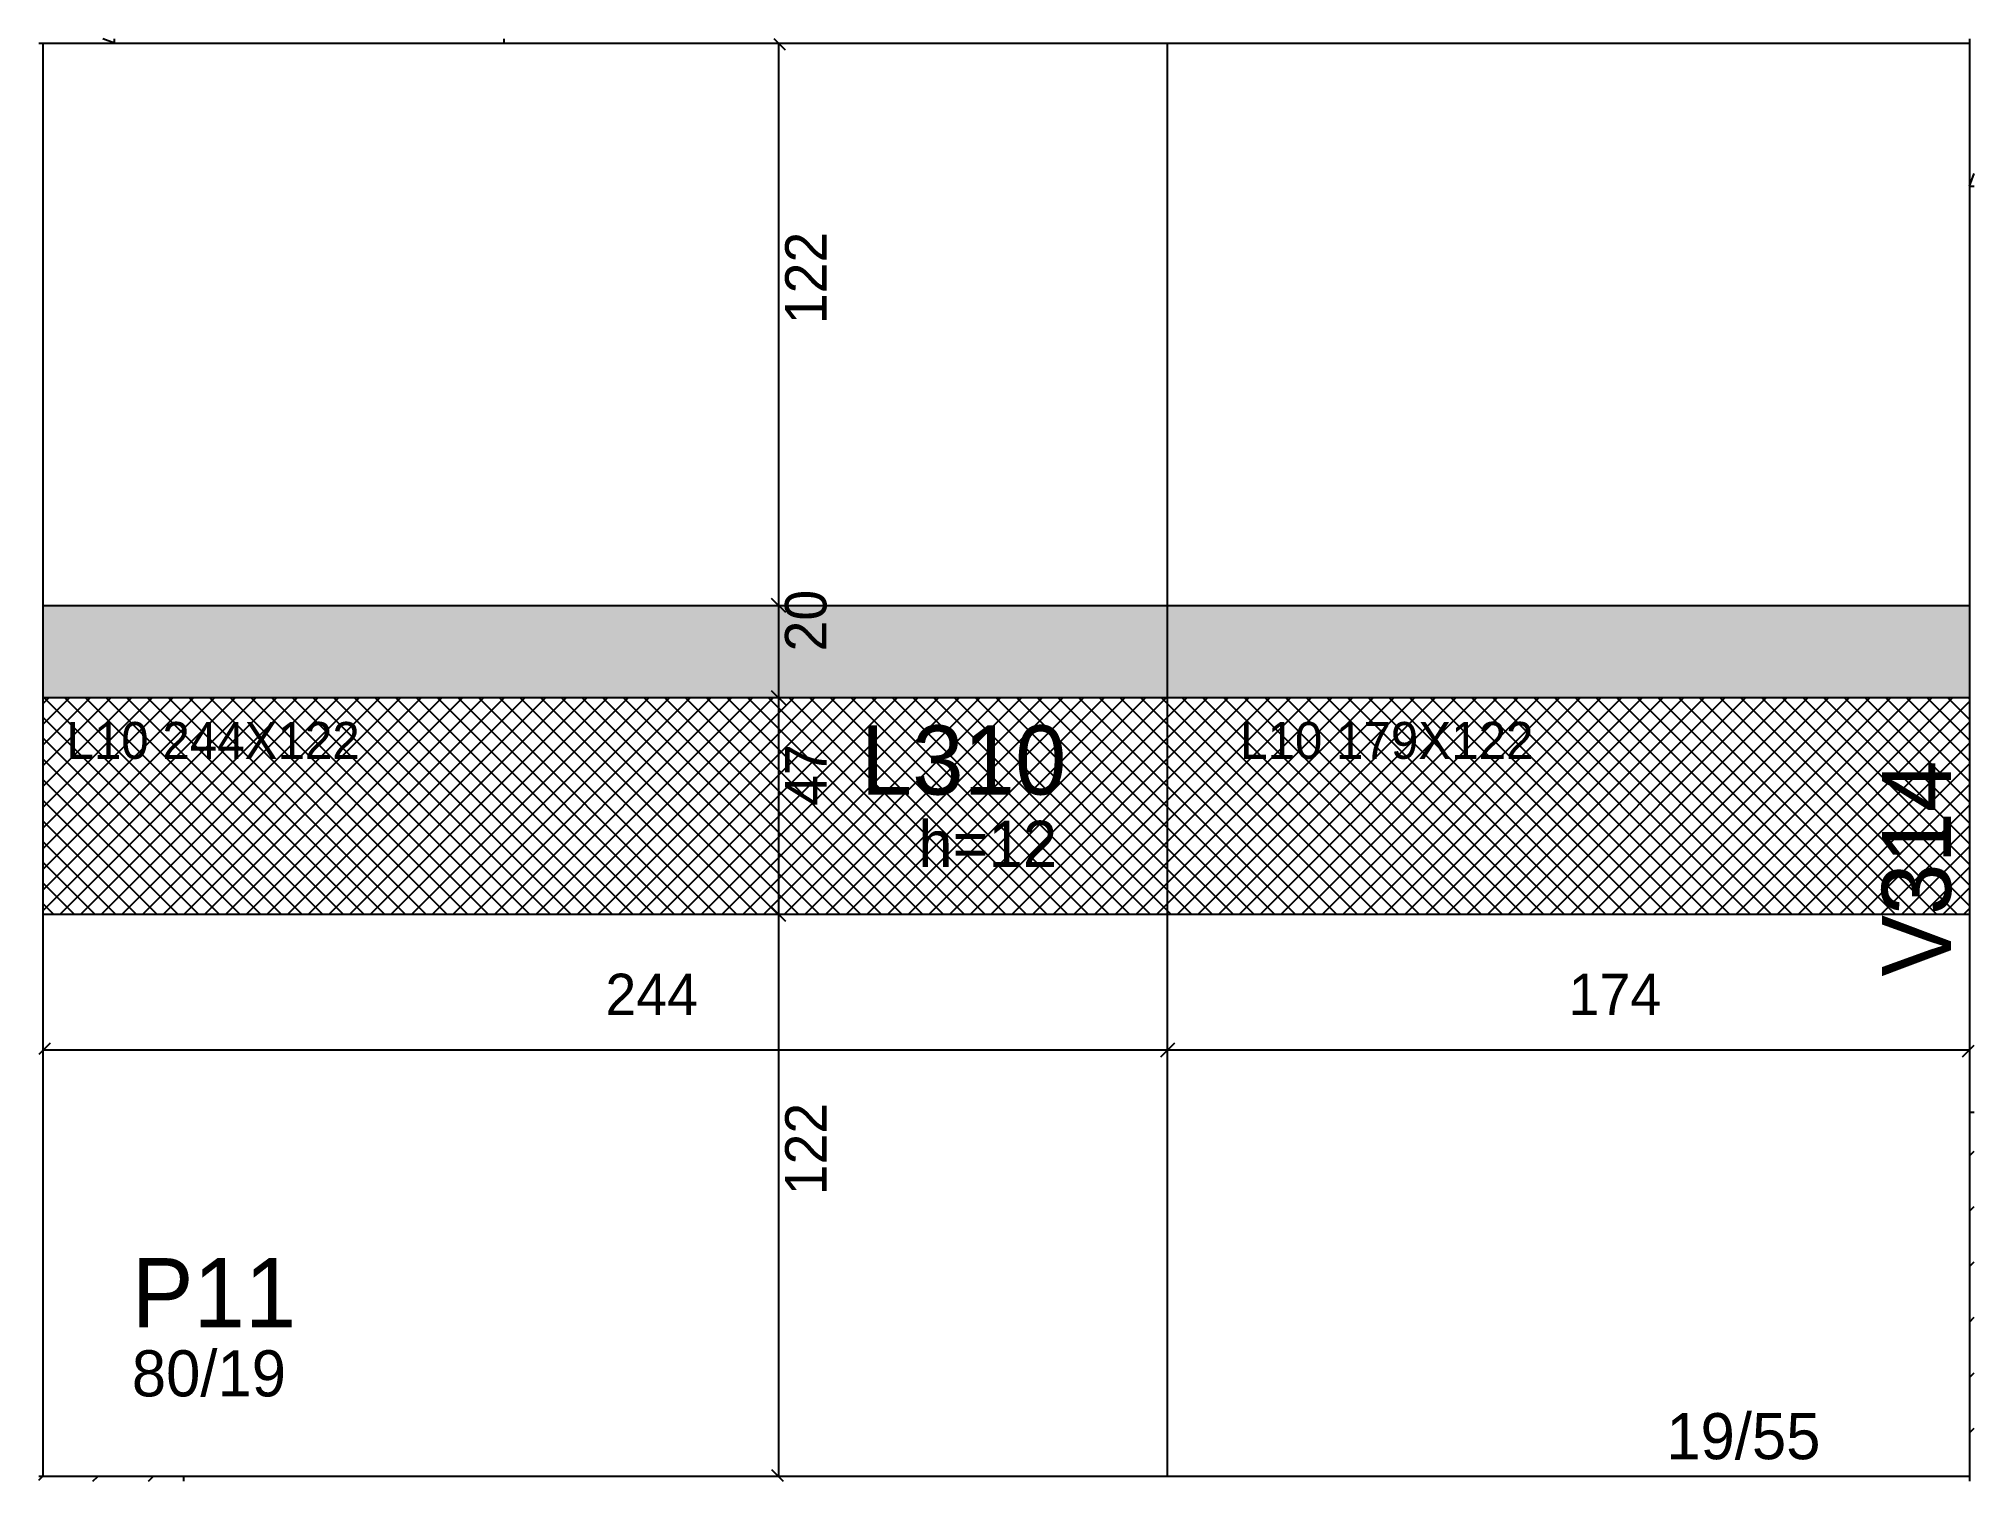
# Model space of a CAD drawing. Header units: metres. Extents: x 3166 to 3586, y 2280 to 2593.
import ezdxf

# ---------------------------------------------------------------- set-up
doc = ezdxf.new("R2010")
doc.units = ezdxf.units.M
for name, color, linetype in [('1', 7, 'Continuous'), ('3', 7, 'Continuous'), ('4', 7, 'Continuous'), ('7', 7, 'Continuous'), ('AUX00', 7, 'Continuous'), ('Hachura', 7, 'Continuous'), ('Painéis', 7, 'Continuous')]:
    doc.layers.add(name, color=color, linetype=linetype)

msp = doc.modelspace()

# ---------------------------------------------------------------- hatches: boundary and pattern name
at = {"layer": 'Hachura'}
h = msp.add_hatch(color=7, dxfattribs=at)
h.dxf.hatch_style = 1
h.paths.add_polyline_path([(3167.07, 2449.94), (3585.07, 2449.94), (3585.07, 2469.94), (3167.07, 2469.94), (3167.07, 2449.94)])
h = msp.add_hatch(dxfattribs=at)
h.set_pattern_fill('ANSI37')
h.paths.add_polyline_path([(3585.07, 2449.94), (3167.07, 2449.94), (3167.07, 2402.94), (3585.07, 2402.94), (3585.07, 2449.94)])

# ---------------------------------------------------------------- linework, layer by layer
at = {"layer": '1', "color": 1, "lineweight": 25}
for p, q in [((3182.57, 2591.94), (3180.04, 2592.9)), ((3585.07, 2560.94), (3586.1, 2563.66))]:
    msp.add_line(p, q, dxfattribs=at)
at = {"layer": '3', "color": 3, "lineweight": 25}
for p, q in [((3267.07, 2591.94), (3267.07, 2592.9)), ((3585.07, 2350.51), (3586.1, 2351.54)), ((3585.07, 2338.49), (3586.1, 2339.52)), ((3585.07, 2326.47), (3586.1, 2327.5)), ((3585.07, 2314.45), (3586.1, 2315.48)), ((3585.07, 2302.43), (3586.1, 2303.46)), ((3585.07, 2290.41), (3586.1, 2291.44)), ((3166.1, 2280.15), (3166.89, 2280.94)), ((3177.87, 2279.9), (3178.91, 2280.94)), ((3189.89, 2279.9), (3190.93, 2280.94))]:
    msp.add_line(p, q, dxfattribs=at)
for points in [[(3167.07, 2591.94), (3585.07, 2591.94)], [(3167.07, 2280.94), (3167.07, 2591.94)], [(3585.07, 2591.94), (3585.07, 2359.94)], [(3585.07, 2280.94), (3197.57, 2280.94)]]:
    msp.add_lwpolyline(points, dxfattribs=at)
at = {"layer": '7', "color": 7, "lineweight": 25}
for points in [[(3166.1, 2591.94), (3182.57, 2591.94)], [(3182.57, 2591.94), (3182.57, 2592.9)], [(3585.07, 2592.9), (3585.07, 2560.94)], [(3585.07, 2560.94), (3586.1, 2560.94)], [(3586.1, 2359.94), (3585.07, 2359.94)], [(3585.07, 2359.94), (3585.07, 2279.9)], [(3197.57, 2280.94), (3166.1, 2280.94)], [(3197.57, 2279.9), (3197.57, 2280.94)]]:
    msp.add_lwpolyline(points, dxfattribs=at)
at = {"layer": 'Painéis', "color": 0, "lineweight": 25}
for p, q in [((3328.12, 2590.44), (3325.66, 2592.9)), ((3325.12, 2471.44), (3328.12, 2468.44)), ((3328.12, 2468.44), (3325.12, 2471.44)), ((3325.12, 2451.44), (3328.12, 2448.44)), ((3328.12, 2448.44), (3325.12, 2451.44)), ((3325.12, 2404.44), (3328.12, 2401.44)), ((3328.12, 2401.44), (3325.12, 2404.44)), ((3168.57, 2374.98), (3166.1, 2372.51)), ((3409.57, 2371.98), (3412.57, 2374.98)), ((3412.57, 2374.98), (3409.57, 2371.98)), ((3583.57, 2371.98), (3586.1, 2374.51)), ((3325.12, 2282.44), (3327.66, 2279.9))]:
    msp.add_line(p, q, dxfattribs=at)
at = {"layer": 'Painéis', "color": 4, "lineweight": 25}
for p, q in [((3326.62, 2591.94), (3326.62, 2469.94)), ((3326.62, 2469.94), (3326.62, 2449.94)), ((3326.62, 2449.94), (3326.62, 2402.94)), ((3326.62, 2402.94), (3326.62, 2280.94)), ((3167.07, 2373.48), (3411.07, 2373.48)), ((3411.07, 2373.48), (3585.07, 2373.48))]:
    msp.add_line(p, q, dxfattribs=at)
at = {"layer": 'Painéis', "color": 200, "lineweight": 25}
for p, q in [((3411.07, 2280.94), (3411.07, 2591.94)), ((3167.07, 2469.94), (3585.07, 2469.94)), ((3167.07, 2449.94), (3585.07, 2449.94)), ((3167.07, 2402.94), (3585.07, 2402.94))]:
    msp.add_line(p, q, dxfattribs=at)

# ---------------------------------------------------------------- texts
at = {"layer": '3', "color": 3, "lineweight": 25}
for s, p in [('h=12', (3356.95, 2413.21)), ('80/19', (3186.3, 2298.32)), ('19/55', (3519.26, 2284.69))]:
    msp.add_text(s, height=10, dxfattribs=at).set_placement(p)
at = {"layer": '4', "color": 4, "lineweight": 25}
for s, p in [('L310', (3344.48, 2428.9)), ('P11', (3186.3, 2313.32))]:
    msp.add_text(s, height=15, dxfattribs=at).set_placement(p)
msp.add_text('V314', height=15, rotation=90, dxfattribs=at).set_placement((3581.04, 2389.4))
at = {"layer": 'AUX00', "color": 7, "lineweight": 25}
for s, p in [('L10^J244X122', (3172.11, 2436.65)), ('L10^J179X122', (3426.79, 2436.65))]:
    msp.add_text(s, height=8, dxfattribs=at).set_placement(p)
at = {"layer": 'Painéis', "color": 240, "lineweight": 25}
for s, p in [('122', (3337.07, 2530.94)), ('20', (3337.03, 2459.94)), ('47', (3337.06, 2426.44)), ('122', (3337.07, 2341.94))]:
    msp.add_text(s, height=9, rotation=90, dxfattribs=at).set_placement(p)
for s, p in [('244', (3289.07, 2381.04)), ('174', (3498.07, 2381.04))]:
    msp.add_text(s, height=9, dxfattribs=at).set_placement(p)

doc.saveas('drawing.dxf')
